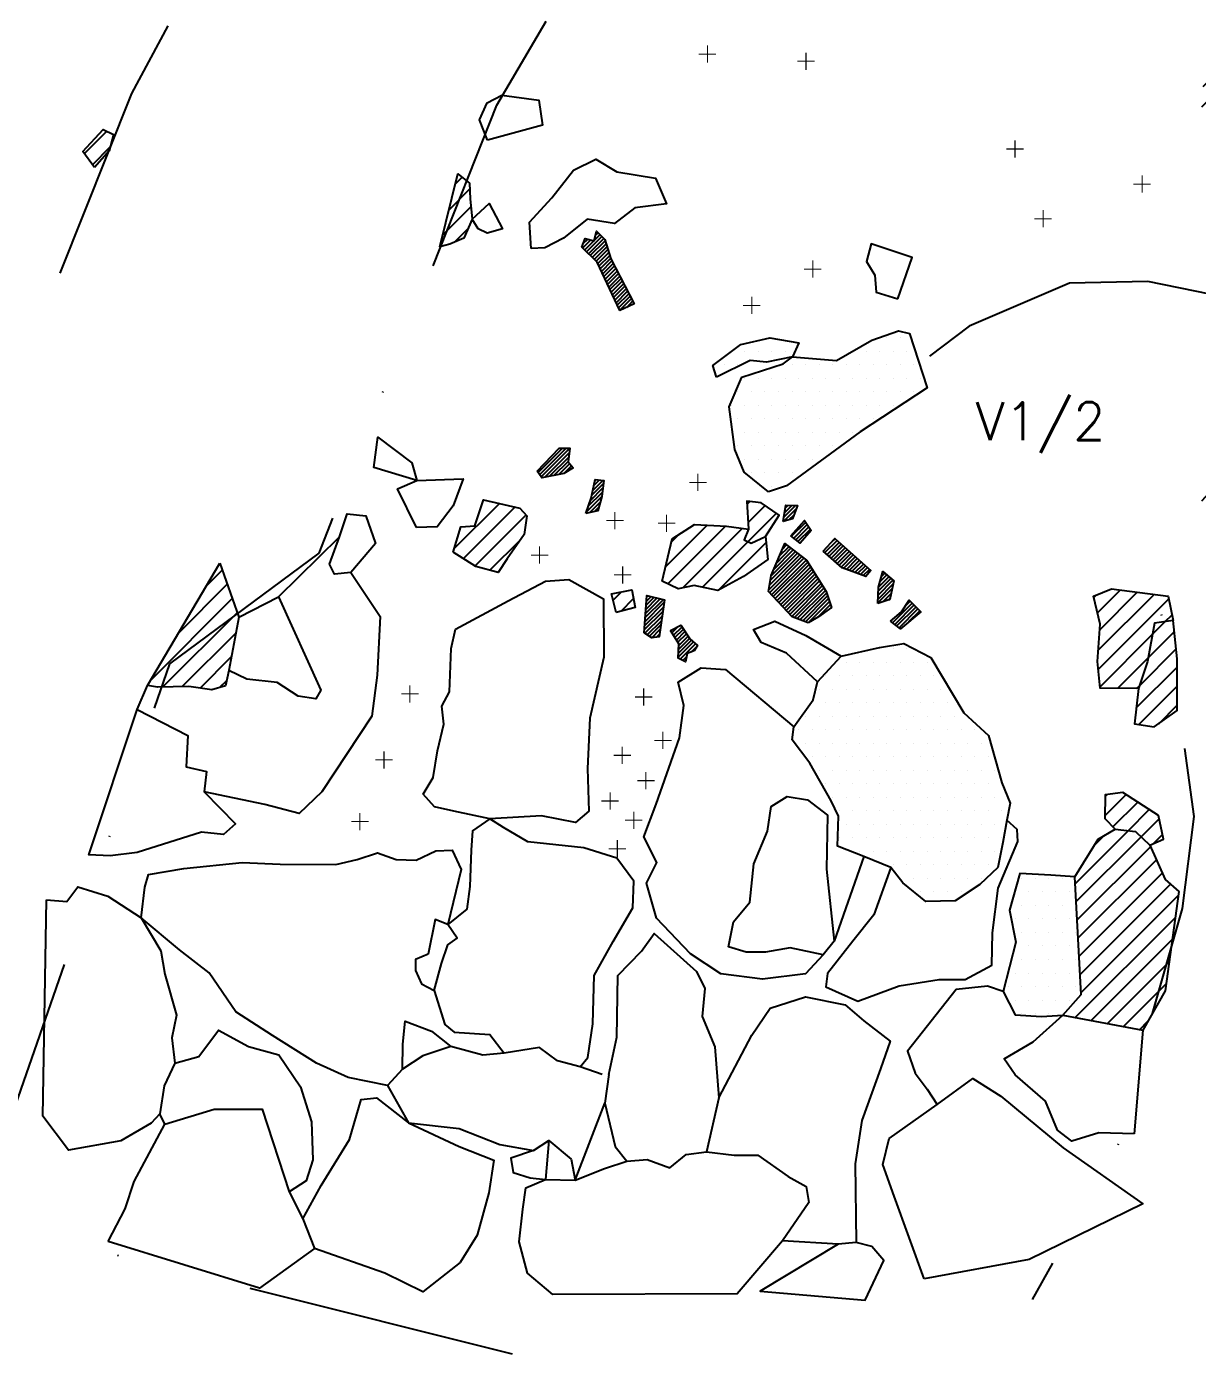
# Model space of a CAD drawing. Header units: metres. Extents: x -905 to -497, y -1456 to -991.
# Drawn here: x -827.6 to -719.4, y -1375.7 to -1252.5 of the extents above; entities that cross this region are included whole.
import ezdxf

# ---------------------------------------------------------------- set-up
doc = ezdxf.new("R2010")
doc.units = ezdxf.units.M
doc.header["$LTSCALE"] = 25
doc.header["$MEASUREMENT"] = 0
doc.linetypes.add('STRICHPUNKTX2', pattern=[2, 1, -0.5, 0, -0.5])
doc.layers.get('0').update_dxf_attribs({"linetype": 'CONTINUOUS'})
for name, color, linetype in [('BEFUND', 1, 'CONTINUOUS'), ('FEUER', 1, 'CONTINUOUS'), ('GRABUNGSGRENZE', 3, 'STRICHPUNKTX2'), ('KNOCHEN', 2, 'CONTINUOUS'), ('KNOCHENSCHRAFF', 2, 'CONTINUOUS'), ('STEINE', 4, 'CONTINUOUS'), ('STEINESCHRAFF', 4, 'CONTINUOUS')]:
    doc.layers.add(name, color=color, linetype=linetype)
doc.styles.get("Standard").update_dxf_attribs({"font": 'txt.shx'})

# ---------------------------------------------------------------- blocks, each defined once
blk = doc.blocks.new('*X1')
at = {"color": 0}
for p, q in [((-775.03, -1271.77), (-774.81, -1271.56)), ((-776.24, -1272.98), (-775.47, -1272.21)), ((-776.2, -1272.59), (-775.76, -1272.15)), ((-776.06, -1273.15), (-775.18, -1272.28)), ((-775.88, -1273.33), (-774.46, -1271.91)), ((-775.7, -1273.5), (-774.28, -1272.09)), ((-775.52, -1273.67), (-774.15, -1272.3)), ((-775.34, -1273.85), (-774.06, -1272.57)), ((-775.16, -1274.02), (-773.98, -1272.84)), ((-775.13, -1272.23), (-774.64, -1271.73)), ((-774.98, -1274.19), (-773.89, -1273.11)), ((-774.83, -1274.4), (-773.81, -1273.38)), ((-774.72, -1274.64), (-773.72, -1273.65)), ((-774.61, -1274.88), (-773.64, -1273.92)), ((-774.49, -1275.13), (-773.52, -1274.16)), ((-774.38, -1275.37), (-773.4, -1274.39)), ((-774.27, -1275.61), (-773.28, -1274.62)), ((-774.16, -1275.85), (-773.16, -1274.86)), ((-774.04, -1276.09), (-773.04, -1275.09)), ((-773.93, -1276.33), (-772.92, -1275.32)), ((-773.82, -1276.57), (-772.8, -1275.56)), ((-773.71, -1276.81), (-772.68, -1275.79)), ((-773.59, -1277.05), (-772.57, -1276.03)), ((-773.48, -1277.3), (-772.45, -1276.26)), ((-773.37, -1277.54), (-772.33, -1276.49)), ((-773.26, -1277.78), (-772.21, -1276.73)), ((-773.14, -1278.02), (-772.09, -1276.96)), ((-773.03, -1278.26), (-771.97, -1277.19)), ((-772.92, -1278.5), (-771.85, -1277.43)), ((-772.81, -1278.74), (-771.73, -1277.66)), ((-772.16, -1278.45), (-771.61, -1277.89)), ((-771.5, -1278.14), (-771.49, -1278.13)), ((-780.35, -1293.71), (-778.1, -1291.46)), ((-780.21, -1293.92), (-777.75, -1291.46)), ((-780.07, -1294.13), (-777.43, -1291.49)), ((-779.73, -1294.15), (-777.47, -1291.89)), ((-779.29, -1294.06), (-777.52, -1292.3)), ((-778.85, -1293.97), (-777.57, -1292.7)), ((-778.4, -1293.88), (-777.43, -1292.91)), ((-777.94, -1293.78), (-777.27, -1293.1)), ((-775.38, -1295.81), (-774.31, -1294.74)), ((-775.29, -1295.37), (-774.37, -1294.45)), ((-775.2, -1294.92), (-774.68, -1294.41)), ((-775.11, -1294.48), (-775, -1294.37)), ((-775.9, -1297.39), (-774.48, -1295.97)), ((-775.71, -1296.84), (-774.42, -1295.56)), ((-775.51, -1296.3), (-774.36, -1295.15)), ((-775.58, -1297.43), (-774.61, -1296.46)), ((-775.13, -1297.32), (-774.74, -1296.94)), ((-757.67, -1298.26), (-756.47, -1297.05)), ((-757.62, -1297.85), (-756.55, -1296.78)), ((-757.55, -1297.43), (-756.88, -1296.76)), ((-757.48, -1297), (-757.22, -1296.74)), ((-757.17, -1298.11), (-756.68, -1297.62)), ((-756.92, -1299.62), (-755.6, -1298.31)), ((-756.72, -1299.78), (-755.46, -1298.52)), ((-756.52, -1299.93), (-755.32, -1298.73)), ((-756.32, -1300.08), (-755.18, -1298.95)), ((-753.13, -1300.08), (-752.9, -1299.84)), ((-758.88, -1303.71), (-756.37, -1301.19)), ((-758.81, -1303.28), (-756.57, -1301.04)), ((-758.56, -1302.68), (-756.77, -1300.88)), ((-758.29, -1302.06), (-756.97, -1300.73)), ((-758.03, -1301.44), (-757.17, -1300.58)), ((-757.76, -1300.82), (-757.37, -1300.42)), ((-756.12, -1300.24), (-756.03, -1300.15)), ((-753.83, -1301.13), (-752.71, -1300.01)), ((-753.64, -1301.3), (-752.52, -1300.18)), ((-753.45, -1301.46), (-752.34, -1300.34)), ((-753.27, -1301.63), (-752.15, -1300.51)), ((-753.08, -1301.79), (-751.96, -1300.68)), ((-752.89, -1301.96), (-751.77, -1300.84)), ((-752.7, -1302.12), (-751.59, -1301.01)), ((-752.51, -1302.29), (-751.4, -1301.18)), ((-759.03, -1304.56), (-755.97, -1301.5)), ((-758.96, -1304.14), (-756.17, -1301.35)), ((-758.95, -1304.84), (-755.77, -1301.65)), ((-758.78, -1305.02), (-755.57, -1301.81)), ((-758.61, -1305.2), (-755.42, -1302.02)), ((-758.44, -1305.38), (-755.29, -1302.23)), ((-758.26, -1305.57), (-755.15, -1302.45)), ((-752.33, -1302.46), (-751.21, -1301.34)), ((-752.1, -1302.58), (-751.03, -1301.51)), ((-751.84, -1302.68), (-750.84, -1301.68)), ((-751.58, -1302.77), (-750.65, -1301.84)), ((-751.33, -1302.87), (-750.47, -1302.01)), ((-751.07, -1302.96), (-750.28, -1302.18)), ((-750.81, -1303.06), (-750.09, -1302.34)), ((-758.09, -1305.75), (-755.01, -1302.67)), ((-757.92, -1305.93), (-754.88, -1302.88)), ((-757.75, -1306.11), (-754.74, -1303.1)), ((-757.58, -1306.3), (-754.6, -1303.32)), ((-757.41, -1306.48), (-754.47, -1303.53)), ((-750.55, -1303.16), (-749.91, -1302.51)), ((-750.29, -1303.25), (-749.72, -1302.68)), ((-748.91, -1305.05), (-747.54, -1303.68)), ((-748.9, -1304.69), (-747.73, -1303.52)), ((-748.89, -1304.32), (-747.92, -1303.36)), ((-748.75, -1303.83), (-748.11, -1303.19)), ((-748.61, -1303.34), (-748.31, -1303.03)), ((-757.24, -1306.66), (-754.33, -1303.75)), ((-757.07, -1306.84), (-754.19, -1303.97)), ((-756.9, -1307.03), (-754.05, -1304.18)), ((-756.66, -1307.14), (-753.92, -1304.4)), ((-756.4, -1307.23), (-753.78, -1304.62)), ((-756.14, -1307.33), (-753.67, -1304.86)), ((-748.94, -1305.78), (-747.61, -1304.46)), ((-748.92, -1305.42), (-747.52, -1304.01)), ((-748.49, -1305.69), (-747.7, -1304.9)), ((-770.47, -1307.52), (-768.71, -1305.75)), ((-770.44, -1307.14), (-768.77, -1305.46)), ((-770.42, -1306.76), (-769.05, -1305.39)), ((-770.39, -1306.38), (-769.34, -1305.32)), ((-770.36, -1305.99), (-769.62, -1305.25)), ((-770.33, -1305.61), (-769.9, -1305.18)), ((-770.31, -1305.23), (-770.18, -1305.11)), ((-755.89, -1307.43), (-753.58, -1305.12)), ((-755.63, -1307.53), (-753.49, -1305.38)), ((-755.32, -1307.57), (-753.4, -1305.65)), ((-754.48, -1307.09), (-753.31, -1305.91)), ((-747.97, -1305.52), (-747.79, -1305.35)), ((-747.58, -1307.61), (-745.77, -1305.8)), ((-747.38, -1307.76), (-745.59, -1305.97)), ((-747.18, -1307.91), (-745.41, -1306.15)), ((-746.42, -1306.09), (-745.94, -1305.62)), ((-770.53, -1308.28), (-768.83, -1306.58)), ((-770.5, -1307.9), (-768.77, -1306.17)), ((-770.48, -1308.59), (-768.89, -1307)), ((-753.29, -1306.25), (-753.21, -1306.17)), ((-746.98, -1308.07), (-745.24, -1306.33)), ((-746.07, -1307.51), (-745.06, -1306.5)), ((-770.26, -1308.72), (-768.95, -1307.42)), ((-770.05, -1308.86), (-769.02, -1307.83)), ((-769.83, -1309), (-769.08, -1308.25)), ((-767.97, -1308.55), (-767.36, -1307.94)), ((-767.83, -1308.77), (-767.04, -1307.98)), ((-767.7, -1308.99), (-766.9, -1308.19)), ((-767.56, -1309.21), (-766.77, -1308.41)), ((-767.43, -1309.42), (-766.63, -1308.63)), ((-682.24, -1311.92), (-678.77, -1308.45)), ((-681.85, -1311.18), (-679.04, -1308.37)), ((-681.46, -1310.43), (-679.31, -1308.29)), ((-769.41, -1308.93), (-769.14, -1308.66)), ((-767.39, -1310.8), (-765.98, -1309.39)), ((-767.38, -1310.43), (-766.17, -1309.23)), ((-767.36, -1310.07), (-766.35, -1309.06)), ((-767.35, -1309.7), (-766.49, -1308.84)), ((-767.21, -1310.98), (-765.79, -1309.56)), ((-766.21, -1310.33), (-765.65, -1309.77)), ((-682.62, -1312.65), (-678.85, -1308.88)), ((-682.43, -1312.82), (-679.14, -1309.52)), ((-766.98, -1311.1), (-766.64, -1310.75)), ((-682.24, -1312.98), (-679.43, -1310.17)), ((-682.06, -1313.15), (-679.69, -1310.78)), ((-766.75, -1311.22), (-766.72, -1311.2)), ((-681.87, -1313.31), (-679.73, -1311.17)), ((-681.68, -1313.48), (-679.77, -1311.57)), ((-681.49, -1313.64), (-679.81, -1311.96)), ((-681.3, -1313.81), (-679.85, -1312.35)), ((-681.11, -1313.97), (-679.89, -1312.75)), ((-680.76, -1313.98), (-679.93, -1313.14)), ((-680.17, -1313.74), (-679.97, -1313.54)), ((-687.28, -1317.31), (-684.69, -1314.72)), ((-687.14, -1317.52), (-684.25, -1314.63)), ((-686.76, -1317.5), (-683.8, -1314.54)), ((-686.39, -1317.48), (-683.36, -1314.45)), ((-686.02, -1317.47), (-682.97, -1314.42)), ((-685.65, -1317.45), (-682.88, -1314.68)), ((-687.1, -1316.78), (-685.13, -1314.81)), ((-686.93, -1316.25), (-685.57, -1314.9)), ((-686.75, -1315.72), (-686.02, -1314.99)), ((-686.57, -1315.19), (-686.46, -1315.08)), ((-685.27, -1317.43), (-682.79, -1314.95)), ((-684.9, -1317.41), (-682.7, -1315.21)), ((-684.53, -1317.39), (-682.61, -1315.48)), ((-684.16, -1317.37), (-682.53, -1315.74)), ((-683.79, -1317.35), (-682.65, -1316.22)), ((-683.41, -1317.33), (-683.12, -1317.04)), ((-687.35, -1322.69), (-684.93, -1320.26)), ((-687.35, -1323.04), (-684.63, -1320.32)), ((-687.28, -1323.32), (-684.33, -1320.37)), ((-687.24, -1322.22), (-685.23, -1320.21)), ((-687.2, -1323.6), (-684.52, -1320.92)), ((-687.12, -1321.75), (-685.72, -1320.35)), ((-687, -1321.28), (-686.54, -1320.81)), ((-687.13, -1323.87), (-684.77, -1321.52)), ((-686.95, -1324.05), (-685.01, -1322.11)), ((-686.69, -1324.15), (-684.94, -1322.39)), ((-686.44, -1324.25), (-684.86, -1322.67)), ((-686.18, -1324.35), (-684.79, -1322.96)), ((-685.93, -1324.45), (-684.72, -1323.24)), ((-689.94, -1324.56), (-689.86, -1324.49)), ((-689.91, -1324.9), (-689.46, -1324.44)), ((-689.89, -1325.23), (-689.05, -1324.38)), ((-689.87, -1325.56), (-688.64, -1324.33)), ((-689.85, -1325.89), (-688.23, -1324.28)), ((-689.83, -1326.22), (-687.9, -1324.3)), ((-689.8, -1326.55), (-687.66, -1324.41)), ((-689.78, -1326.89), (-687.42, -1324.53)), ((-689.76, -1327.22), (-687.19, -1324.64)), ((-685.68, -1324.55), (-684.65, -1323.52)), ((-684.83, -1324.05), (-684.57, -1323.8)), ((-689.74, -1327.55), (-686.95, -1324.76)), ((-689.72, -1327.88), (-686.71, -1324.87)), ((-689.69, -1328.21), (-686.47, -1324.99)), ((-689.53, -1328.4), (-686.63, -1325.5)), ((-689.23, -1328.46), (-686.86, -1326.09)), ((-688.94, -1328.52), (-687.1, -1326.68)), ((-688.65, -1328.58), (-687.09, -1327.03)), ((-688.35, -1328.64), (-687.04, -1327.32)), ((-687.99, -1328.63), (-686.95, -1327.59)), ((-687.55, -1328.55), (-686.79, -1327.78)), ((-687.12, -1328.46), (-686.62, -1327.97)), ((-686.68, -1328.38), (-686.46, -1328.16))]:
    blk.add_line(p, q, dxfattribs=at)
blk = doc.blocks.new('*X3')
at = {"color": 0}
for p, q in [((-788, -1267.07), (-787.36, -1266.42)), ((-788.58, -1269.42), (-786.68, -1267.51)), ((-789.17, -1271.77), (-786.56, -1269.16)), ((-788.03, -1272.39), (-786.83, -1271.19)), ((-785.42, -1296.31), (-785.37, -1296.25)), ((-788.1, -1300.75), (-783.93, -1296.58)), ((-787.25, -1301.67), (-782.49, -1296.91)), ((-761.03, -1296.66), (-760.78, -1296.41)), ((-760.94, -1300.11), (-758.31, -1297.48)), ((-760.93, -1298.33), (-759.37, -1296.77)), ((-786.17, -1302.36), (-781.45, -1297.64)), ((-768.56, -1302.43), (-764.71, -1298.58)), ((-768.37, -1304), (-763.03, -1298.67)), ((-784.8, -1302.75), (-781.99, -1299.94)), ((-768.02, -1300.12), (-767.37, -1299.47)), ((-766.98, -1304.39), (-761.48, -1298.89)), ((-765.16, -1304.32), (-760.94, -1300.11)), ((-763.63, -1304.56), (-759.26, -1300.2)), ((-811, -1304.21), (-809.54, -1302.74)), ((-813.58, -1308.56), (-809.08, -1304.05)), ((-773.41, -1305.51), (-772.67, -1304.77)), ((-816.16, -1312.91), (-808.62, -1305.37)), ((-772.68, -1306.54), (-771.52, -1305.38)), ((-815.04, -1313.55), (-808.17, -1306.68)), ((-813.24, -1313.51), (-808.3, -1308.57)), ((-811.6, -1313.65), (-808.7, -1310.74)), ((-809.79, -1313.6), (-809.13, -1312.94)), ((-862.51, -1338.04), (-857.01, -1332.54)), ((-862.4, -1339.69), (-855.13, -1332.43)), ((-862.22, -1341.28), (-853.34, -1332.4)), ((-862.1, -1342.93), (-851.84, -1332.67)), ((-861.84, -1344.44), (-850.34, -1332.94)), ((-863.4, -1337.16), (-859.98, -1333.74)), ((-860.99, -1345.36), (-849.45, -1333.82)), ((-860.14, -1346.27), (-849.02, -1335.15)), ((-859.01, -1346.91), (-848.59, -1336.49)), ((-857.53, -1347.2), (-848.15, -1337.82)), ((-855.82, -1347.26), (-847.72, -1339.16)), ((-853.88, -1347.09), (-847.41, -1340.62)), ((-852.06, -1347.03), (-847.28, -1342.26)), ((-850.42, -1347.16), (-847.16, -1343.9)), ((-849.31, -1347.83), (-847.03, -1345.54)), ((-848.21, -1348.49), (-846.91, -1347.18)), ((-847.11, -1349.15), (-846.78, -1348.83))]:
    blk.add_line(p, q, dxfattribs=at)
blk = doc.blocks.new('*X4')
at = {"color": 0}
for p, q in [((-718.98, -1259.92), (-716.9, -1257.83)), ((-718.86, -1258.03), (-718.39, -1257.56)), ((-718.19, -1260.89), (-716.63, -1259.33)), ((-708.74, -1265.59), (-707.8, -1264.64)), ((-708.16, -1266.78), (-706.7, -1265.31)), ((-707.58, -1267.96), (-705.59, -1265.98)), ((-707, -1269.15), (-704.49, -1266.64)), ((-716.89, -1286.11), (-713.81, -1283.03)), ((-716.25, -1287.24), (-712.27, -1283.26)), ((-715.69, -1288.45), (-710.73, -1283.49)), ((-714.24, -1288.76), (-709.27, -1283.8)), ((-711.53, -1287.82), (-708.76, -1285.05)), ((-728.64, -1306.7), (-726.53, -1304.59)), ((-728.43, -1308.26), (-724.96, -1304.79)), ((-728.98, -1305.27), (-728.77, -1305.06)), ((-728.57, -1310.16), (-723.39, -1304.99)), ((-728.57, -1311.93), (-722.04, -1305.4)), ((-722.37, -1307.5), (-721.74, -1306.87)), ((-723.95, -1310.85), (-721.53, -1308.43)), ((-723.55, -1308.68), (-722.37, -1307.5)), ((-728.4, -1313.53), (-723.55, -1308.68)), ((-726.77, -1313.67), (-723.95, -1310.85)), ((-724.73, -1313.4), (-721.36, -1310.03)), ((-725.05, -1315.49), (-721.27, -1311.71)), ((-725.03, -1313.69), (-724.73, -1313.4)), ((-724.82, -1317.02), (-721.27, -1313.47)), ((-722.98, -1316.95), (-721.27, -1315.24)), ((-727.97, -1325.47), (-726, -1323.5)), ((-727.93, -1323.67), (-727.75, -1323.49)), ((-727.22, -1326.49), (-724.92, -1324.19)), ((-725.8, -1326.84), (-723.85, -1324.89)), ((-724.61, -1327.41), (-722.93, -1325.74)), ((-730.68, -1331.72), (-725.8, -1326.84)), ((-730.6, -1333.4), (-724.61, -1327.41)), ((-730.51, -1335.08), (-723.74, -1328.32)), ((-728.95, -1328.22), (-728.04, -1327.32)), ((-723.46, -1328.03), (-722.62, -1327.2)), ((-730.42, -1336.76), (-723.19, -1329.54)), ((-730.33, -1338.44), (-722.64, -1330.75)), ((-730.25, -1340.13), (-721.89, -1331.77)), ((-730.16, -1341.81), (-721.15, -1332.8)), ((-670.96, -1333.87), (-669.55, -1332.47)), ((-670.09, -1334.77), (-667.94, -1332.62)), ((-669.07, -1335.52), (-666.32, -1332.77)), ((-667.9, -1336.11), (-665.24, -1333.45)), ((-730.7, -1344.11), (-721.43, -1334.85)), ((-729.21, -1344.39), (-721.72, -1336.9)), ((-727.72, -1344.67), (-722, -1338.95)), ((-726.22, -1344.94), (-722.28, -1341)), ((-724.73, -1345.22), (-724, -1344.48))]:
    blk.add_line(p, q, dxfattribs=at)
blk = doc.blocks.new('*X5')
at = {"color": 0}
for p, q in [((-843.78, -1236.23), (-843.36, -1235.8)), ((-843.49, -1237.7), (-841.69, -1235.91)), ((-842.99, -1238.97), (-840.66, -1236.64)), ((-841.47, -1239.22), (-841.01, -1238.76)), ((-839.29, -1240.57), (-838.59, -1239.87)), ((-838.43, -1241.48), (-837.35, -1240.4)), ((-842.41, -1243.69), (-841.46, -1242.75)), ((-841.33, -1244.38), (-839.66, -1242.72)), ((-840.13, -1244.95), (-838.95, -1243.77)), ((-822.3, -1264.24), (-820.22, -1262.16)), ((-821.55, -1265.26), (-819.9, -1263.61)), ((-834.89, -1283.9), (-832.88, -1281.89))]:
    blk.add_line(p, q, dxfattribs=at)
blk = doc.blocks.new('LB')
at = {"layer": 'FEUER', "const_width": 0.1}
for points in [[(0, 0), (0, -1.6)], [(-0.8, -0.8), (0.8, -0.8)]]:
    blk.add_lwpolyline(points, dxfattribs=at)
blk = doc.blocks.new('*X12')
at = {"color": 0}
for p, q in [((-748.125, -1281.25), (-748.125, -1281.25)), ((-746.875, -1281.25), (-746.875, -1281.25)), ((-761.25, -1282.5), (-761.25, -1282.5)), ((-760, -1282.5), (-760, -1282.5)), ((-758.75, -1282.5), (-758.75, -1282.5)), ((-757.5, -1282.5), (-757.5, -1282.5)), ((-751.25, -1282.5), (-751.25, -1282.5)), ((-750, -1282.5), (-750, -1282.5)), ((-748.75, -1282.5), (-748.75, -1282.5)), ((-747.5, -1282.5), (-747.5, -1282.5)), ((-746.25, -1282.5), (-746.25, -1282.5)), ((-763.125, -1283.75), (-763.125, -1283.75)), ((-761.875, -1283.75), (-761.875, -1283.75)), ((-756.875, -1283.75), (-756.875, -1283.75)), ((-755.625, -1283.75), (-755.625, -1283.75)), ((-754.375, -1283.75), (-754.375, -1283.75)), ((-753.125, -1283.75), (-753.125, -1283.75)), ((-751.875, -1283.75), (-751.875, -1283.75)), ((-750.625, -1283.75), (-750.625, -1283.75)), ((-749.375, -1283.75), (-749.375, -1283.75)), ((-748.125, -1283.75), (-748.125, -1283.75)), ((-746.875, -1283.75), (-746.875, -1283.75)), ((-745.625, -1283.75), (-745.625, -1283.75)), ((-761.25, -1285), (-761.25, -1285)), ((-760, -1285), (-760, -1285)), ((-758.75, -1285), (-758.75, -1285)), ((-757.5, -1285), (-757.5, -1285)), ((-756.25, -1285), (-756.25, -1285)), ((-755, -1285), (-755, -1285)), ((-753.75, -1285), (-753.75, -1285)), ((-752.5, -1285), (-752.5, -1285)), ((-751.25, -1285), (-751.25, -1285)), ((-750, -1285), (-750, -1285)), ((-748.75, -1285), (-748.75, -1285)), ((-747.5, -1285), (-747.5, -1285)), ((-746.25, -1285), (-746.25, -1285)), ((-745, -1285), (-745, -1285)), ((-761.875, -1286.25), (-761.875, -1286.25)), ((-760.625, -1286.25), (-760.625, -1286.25)), ((-759.375, -1286.25), (-759.375, -1286.25)), ((-758.125, -1286.25), (-758.125, -1286.25)), ((-756.875, -1286.25), (-756.875, -1286.25)), ((-755.625, -1286.25), (-755.625, -1286.25)), ((-754.375, -1286.25), (-754.375, -1286.25)), ((-753.125, -1286.25), (-753.125, -1286.25)), ((-751.875, -1286.25), (-751.875, -1286.25)), ((-750.625, -1286.25), (-750.625, -1286.25)), ((-749.375, -1286.25), (-749.375, -1286.25)), ((-748.125, -1286.25), (-748.125, -1286.25)), ((-746.875, -1286.25), (-746.875, -1286.25)), ((-745.625, -1286.25), (-745.625, -1286.25)), ((-762.5, -1287.5), (-762.5, -1287.5)), ((-761.25, -1287.5), (-761.25, -1287.5)), ((-760, -1287.5), (-760, -1287.5)), ((-758.75, -1287.5), (-758.75, -1287.5)), ((-757.5, -1287.5), (-757.5, -1287.5)), ((-756.25, -1287.5), (-756.25, -1287.5)), ((-755, -1287.5), (-755, -1287.5)), ((-753.75, -1287.5), (-753.75, -1287.5)), ((-752.5, -1287.5), (-752.5, -1287.5)), ((-751.25, -1287.5), (-751.25, -1287.5)), ((-750, -1287.5), (-750, -1287.5)), ((-748.75, -1287.5), (-748.75, -1287.5)), ((-747.5, -1287.5), (-747.5, -1287.5)), ((-761.875, -1288.75), (-761.875, -1288.75)), ((-760.625, -1288.75), (-760.625, -1288.75)), ((-759.375, -1288.75), (-759.375, -1288.75)), ((-758.125, -1288.75), (-758.125, -1288.75)), ((-756.875, -1288.75), (-756.875, -1288.75)), ((-755.625, -1288.75), (-755.625, -1288.75)), ((-754.375, -1288.75), (-754.375, -1288.75)), ((-753.125, -1288.75), (-753.125, -1288.75)), ((-751.875, -1288.75), (-751.875, -1288.75)), ((-750.625, -1288.75), (-750.625, -1288.75)), ((-749.375, -1288.75), (-749.375, -1288.75)), ((-761.25, -1290), (-761.25, -1290)), ((-760, -1290), (-760, -1290)), ((-758.75, -1290), (-758.75, -1290)), ((-757.5, -1290), (-757.5, -1290)), ((-756.25, -1290), (-756.25, -1290)), ((-755, -1290), (-755, -1290)), ((-753.75, -1290), (-753.75, -1290)), ((-752.5, -1290), (-752.5, -1290)), ((-751.25, -1290), (-751.25, -1290)), ((-761.875, -1291.25), (-761.875, -1291.25)), ((-760.625, -1291.25), (-760.625, -1291.25)), ((-759.375, -1291.25), (-759.375, -1291.25)), ((-758.125, -1291.25), (-758.125, -1291.25)), ((-756.875, -1291.25), (-756.875, -1291.25)), ((-755.625, -1291.25), (-755.625, -1291.25)), ((-754.375, -1291.25), (-754.375, -1291.25)), ((-753.125, -1291.25), (-753.125, -1291.25)), ((-761.25, -1292.5), (-761.25, -1292.5)), ((-760, -1292.5), (-760, -1292.5)), ((-758.75, -1292.5), (-758.75, -1292.5)), ((-757.5, -1292.5), (-757.5, -1292.5)), ((-756.25, -1292.5), (-756.25, -1292.5)), ((-755, -1292.5), (-755, -1292.5)), ((-760.625, -1293.75), (-760.625, -1293.75)), ((-759.375, -1293.75), (-759.375, -1293.75)), ((-758.125, -1293.75), (-758.125, -1293.75)), ((-756.875, -1293.75), (-756.875, -1293.75)), ((-758.75, -1295), (-758.75, -1295)), ((-748.75, -1310), (-748.75, -1310)), ((-747.5, -1310), (-747.5, -1310)), ((-746.25, -1310), (-746.25, -1310)), ((-751.875, -1311.25), (-751.875, -1311.25)), ((-750.625, -1311.25), (-750.625, -1311.25)), ((-749.375, -1311.25), (-749.375, -1311.25)), ((-748.125, -1311.25), (-748.125, -1311.25)), ((-746.875, -1311.25), (-746.875, -1311.25)), ((-745.625, -1311.25), (-745.625, -1311.25)), ((-744.375, -1311.25), (-744.375, -1311.25)), ((-753.75, -1312.5), (-753.75, -1312.5)), ((-752.5, -1312.5), (-752.5, -1312.5)), ((-751.25, -1312.5), (-751.25, -1312.5)), ((-750, -1312.5), (-750, -1312.5)), ((-748.75, -1312.5), (-748.75, -1312.5)), ((-747.5, -1312.5), (-747.5, -1312.5)), ((-746.25, -1312.5), (-746.25, -1312.5)), ((-745, -1312.5), (-745, -1312.5)), ((-743.75, -1312.5), (-743.75, -1312.5)), ((-754.375, -1313.75), (-754.375, -1313.75)), ((-753.125, -1313.75), (-753.125, -1313.75)), ((-751.875, -1313.75), (-751.875, -1313.75)), ((-750.625, -1313.75), (-750.625, -1313.75)), ((-749.375, -1313.75), (-749.375, -1313.75)), ((-748.125, -1313.75), (-748.125, -1313.75)), ((-746.875, -1313.75), (-746.875, -1313.75)), ((-745.625, -1313.75), (-745.625, -1313.75)), ((-744.375, -1313.75), (-744.375, -1313.75)), ((-743.125, -1313.75), (-743.125, -1313.75)), ((-755, -1315), (-755, -1315)), ((-753.75, -1315), (-753.75, -1315)), ((-752.5, -1315), (-752.5, -1315)), ((-751.25, -1315), (-751.25, -1315)), ((-750, -1315), (-750, -1315)), ((-748.75, -1315), (-748.75, -1315)), ((-747.5, -1315), (-747.5, -1315)), ((-746.25, -1315), (-746.25, -1315)), ((-745, -1315), (-745, -1315)), ((-743.75, -1315), (-743.75, -1315)), ((-742.5, -1315), (-742.5, -1315)), ((-755.625, -1316.25), (-755.625, -1316.25)), ((-754.375, -1316.25), (-754.375, -1316.25)), ((-753.125, -1316.25), (-753.125, -1316.25)), ((-751.875, -1316.25), (-751.875, -1316.25)), ((-750.625, -1316.25), (-750.625, -1316.25)), ((-749.375, -1316.25), (-749.375, -1316.25)), ((-748.125, -1316.25), (-748.125, -1316.25)), ((-746.875, -1316.25), (-746.875, -1316.25)), ((-745.625, -1316.25), (-745.625, -1316.25)), ((-744.375, -1316.25), (-744.375, -1316.25)), ((-743.125, -1316.25), (-743.125, -1316.25)), ((-741.875, -1316.25), (-741.875, -1316.25)), ((-756.25, -1317.5), (-756.25, -1317.5)), ((-755, -1317.5), (-755, -1317.5)), ((-753.75, -1317.5), (-753.75, -1317.5)), ((-752.5, -1317.5), (-752.5, -1317.5)), ((-751.25, -1317.5), (-751.25, -1317.5)), ((-750, -1317.5), (-750, -1317.5)), ((-748.75, -1317.5), (-748.75, -1317.5)), ((-747.5, -1317.5), (-747.5, -1317.5)), ((-746.25, -1317.5), (-746.25, -1317.5)), ((-745, -1317.5), (-745, -1317.5)), ((-743.75, -1317.5), (-743.75, -1317.5)), ((-742.5, -1317.5), (-742.5, -1317.5)), ((-741.25, -1317.5), (-741.25, -1317.5)), ((-740, -1317.5), (-740, -1317.5)), ((-755.625, -1318.75), (-755.625, -1318.75)), ((-754.375, -1318.75), (-754.375, -1318.75)), ((-753.125, -1318.75), (-753.125, -1318.75)), ((-751.875, -1318.75), (-751.875, -1318.75)), ((-750.625, -1318.75), (-750.625, -1318.75)), ((-749.375, -1318.75), (-749.375, -1318.75)), ((-748.125, -1318.75), (-748.125, -1318.75)), ((-746.875, -1318.75), (-746.875, -1318.75)), ((-745.625, -1318.75), (-745.625, -1318.75)), ((-744.375, -1318.75), (-744.375, -1318.75)), ((-743.125, -1318.75), (-743.125, -1318.75)), ((-741.875, -1318.75), (-741.875, -1318.75)), ((-740.625, -1318.75), (-740.625, -1318.75)), ((-739.375, -1318.75), (-739.375, -1318.75)), ((-755, -1320), (-755, -1320)), ((-753.75, -1320), (-753.75, -1320)), ((-752.5, -1320), (-752.5, -1320)), ((-751.25, -1320), (-751.25, -1320)), ((-750, -1320), (-750, -1320)), ((-748.75, -1320), (-748.75, -1320)), ((-747.5, -1320), (-747.5, -1320)), ((-746.25, -1320), (-746.25, -1320)), ((-745, -1320), (-745, -1320)), ((-743.75, -1320), (-743.75, -1320)), ((-742.5, -1320), (-742.5, -1320)), ((-741.25, -1320), (-741.25, -1320)), ((-740, -1320), (-740, -1320)), ((-738.75, -1320), (-738.75, -1320)), ((-754.375, -1321.25), (-754.375, -1321.25)), ((-753.125, -1321.25), (-753.125, -1321.25)), ((-751.875, -1321.25), (-751.875, -1321.25)), ((-750.625, -1321.25), (-750.625, -1321.25)), ((-749.375, -1321.25), (-749.375, -1321.25)), ((-748.125, -1321.25), (-748.125, -1321.25)), ((-746.875, -1321.25), (-746.875, -1321.25)), ((-745.625, -1321.25), (-745.625, -1321.25)), ((-744.375, -1321.25), (-744.375, -1321.25)), ((-743.125, -1321.25), (-743.125, -1321.25)), ((-741.875, -1321.25), (-741.875, -1321.25)), ((-740.625, -1321.25), (-740.625, -1321.25)), ((-739.375, -1321.25), (-739.375, -1321.25)), ((-738.125, -1321.25), (-738.125, -1321.25)), ((-753.75, -1322.5), (-753.75, -1322.5)), ((-752.5, -1322.5), (-752.5, -1322.5)), ((-751.25, -1322.5), (-751.25, -1322.5)), ((-750, -1322.5), (-750, -1322.5)), ((-748.75, -1322.5), (-748.75, -1322.5)), ((-747.5, -1322.5), (-747.5, -1322.5)), ((-746.25, -1322.5), (-746.25, -1322.5)), ((-745, -1322.5), (-745, -1322.5)), ((-743.75, -1322.5), (-743.75, -1322.5)), ((-742.5, -1322.5), (-742.5, -1322.5)), ((-741.25, -1322.5), (-741.25, -1322.5)), ((-740, -1322.5), (-740, -1322.5)), ((-738.75, -1322.5), (-738.75, -1322.5)), ((-737.5, -1322.5), (-737.5, -1322.5)), ((-753.125, -1323.75), (-753.125, -1323.75)), ((-751.875, -1323.75), (-751.875, -1323.75)), ((-750.625, -1323.75), (-750.625, -1323.75)), ((-749.375, -1323.75), (-749.375, -1323.75)), ((-748.125, -1323.75), (-748.125, -1323.75)), ((-746.875, -1323.75), (-746.875, -1323.75)), ((-745.625, -1323.75), (-745.625, -1323.75)), ((-744.375, -1323.75), (-744.375, -1323.75)), ((-743.125, -1323.75), (-743.125, -1323.75)), ((-741.875, -1323.75), (-741.875, -1323.75)), ((-740.625, -1323.75), (-740.625, -1323.75)), ((-739.375, -1323.75), (-739.375, -1323.75)), ((-738.125, -1323.75), (-738.125, -1323.75)), ((-752.5, -1325), (-752.5, -1325)), ((-751.25, -1325), (-751.25, -1325)), ((-750, -1325), (-750, -1325)), ((-748.75, -1325), (-748.75, -1325)), ((-747.5, -1325), (-747.5, -1325)), ((-746.25, -1325), (-746.25, -1325)), ((-745, -1325), (-745, -1325)), ((-743.75, -1325), (-743.75, -1325)), ((-742.5, -1325), (-742.5, -1325)), ((-741.25, -1325), (-741.25, -1325)), ((-740, -1325), (-740, -1325)), ((-738.75, -1325), (-738.75, -1325)), ((-737.5, -1325), (-737.5, -1325)), ((-751.875, -1326.25), (-751.875, -1326.25)), ((-750.625, -1326.25), (-750.625, -1326.25)), ((-749.375, -1326.25), (-749.375, -1326.25)), ((-748.125, -1326.25), (-748.125, -1326.25)), ((-746.875, -1326.25), (-746.875, -1326.25)), ((-745.625, -1326.25), (-745.625, -1326.25)), ((-744.375, -1326.25), (-744.375, -1326.25)), ((-743.125, -1326.25), (-743.125, -1326.25)), ((-741.875, -1326.25), (-741.875, -1326.25)), ((-740.625, -1326.25), (-740.625, -1326.25)), ((-739.375, -1326.25), (-739.375, -1326.25)), ((-738.125, -1326.25), (-738.125, -1326.25)), ((-752.5, -1327.5), (-752.5, -1327.5)), ((-751.25, -1327.5), (-751.25, -1327.5)), ((-750, -1327.5), (-750, -1327.5)), ((-748.75, -1327.5), (-748.75, -1327.5)), ((-747.5, -1327.5), (-747.5, -1327.5)), ((-746.25, -1327.5), (-746.25, -1327.5)), ((-745, -1327.5), (-745, -1327.5)), ((-743.75, -1327.5), (-743.75, -1327.5)), ((-742.5, -1327.5), (-742.5, -1327.5)), ((-741.25, -1327.5), (-741.25, -1327.5)), ((-740, -1327.5), (-740, -1327.5)), ((-738.75, -1327.5), (-738.75, -1327.5)), ((-737.5, -1327.5), (-737.5, -1327.5)), ((-750.625, -1328.75), (-750.625, -1328.75)), ((-749.375, -1328.75), (-749.375, -1328.75)), ((-748.125, -1328.75), (-748.125, -1328.75)), ((-746.875, -1328.75), (-746.875, -1328.75)), ((-745.625, -1328.75), (-745.625, -1328.75)), ((-744.375, -1328.75), (-744.375, -1328.75)), ((-743.125, -1328.75), (-743.125, -1328.75)), ((-741.875, -1328.75), (-741.875, -1328.75)), ((-740.625, -1328.75), (-740.625, -1328.75)), ((-739.375, -1328.75), (-739.375, -1328.75)), ((-738.125, -1328.75), (-738.125, -1328.75)), ((-747.5, -1330), (-747.5, -1330)), ((-746.25, -1330), (-746.25, -1330)), ((-745, -1330), (-745, -1330)), ((-743.75, -1330), (-743.75, -1330)), ((-742.5, -1330), (-742.5, -1330)), ((-741.25, -1330), (-741.25, -1330)), ((-740, -1330), (-740, -1330)), ((-738.75, -1330), (-738.75, -1330)), ((-746.875, -1331.25), (-746.875, -1331.25)), ((-745.625, -1331.25), (-745.625, -1331.25)), ((-744.375, -1331.25), (-744.375, -1331.25)), ((-743.125, -1331.25), (-743.125, -1331.25)), ((-741.875, -1331.25), (-741.875, -1331.25)), ((-740.625, -1331.25), (-740.625, -1331.25)), ((-739.375, -1331.25), (-739.375, -1331.25)), ((-735.625, -1331.25), (-735.625, -1331.25)), ((-734.375, -1331.25), (-734.375, -1331.25)), ((-733.125, -1331.25), (-733.125, -1331.25)), ((-731.875, -1331.25), (-731.875, -1331.25)), ((-745, -1332.5), (-745, -1332.5)), ((-743.75, -1332.5), (-743.75, -1332.5)), ((-742.5, -1332.5), (-742.5, -1332.5)), ((-741.25, -1332.5), (-741.25, -1332.5)), ((-736.25, -1332.5), (-736.25, -1332.5)), ((-735, -1332.5), (-735, -1332.5)), ((-733.75, -1332.5), (-733.75, -1332.5)), ((-732.5, -1332.5), (-732.5, -1332.5)), ((-731.25, -1332.5), (-731.25, -1332.5)), ((-735.625, -1333.75), (-735.625, -1333.75)), ((-734.375, -1333.75), (-734.375, -1333.75)), ((-733.125, -1333.75), (-733.125, -1333.75)), ((-731.875, -1333.75), (-731.875, -1333.75)), ((-730.625, -1333.75), (-730.625, -1333.75)), ((-736.25, -1335), (-736.25, -1335)), ((-735, -1335), (-735, -1335)), ((-733.75, -1335), (-733.75, -1335)), ((-732.5, -1335), (-732.5, -1335)), ((-731.25, -1335), (-731.25, -1335)), ((-735.625, -1336.25), (-735.625, -1336.25)), ((-734.375, -1336.25), (-734.375, -1336.25)), ((-733.125, -1336.25), (-733.125, -1336.25)), ((-731.875, -1336.25), (-731.875, -1336.25)), ((-730.625, -1336.25), (-730.625, -1336.25)), ((-736.25, -1337.5), (-736.25, -1337.5)), ((-735, -1337.5), (-735, -1337.5)), ((-733.75, -1337.5), (-733.75, -1337.5)), ((-732.5, -1337.5), (-732.5, -1337.5)), ((-731.25, -1337.5), (-731.25, -1337.5)), ((-735.625, -1338.75), (-735.625, -1338.75)), ((-734.375, -1338.75), (-734.375, -1338.75)), ((-733.125, -1338.75), (-733.125, -1338.75)), ((-731.875, -1338.75), (-731.875, -1338.75)), ((-730.625, -1338.75), (-730.625, -1338.75)), ((-736.25, -1340), (-736.25, -1340)), ((-735, -1340), (-735, -1340)), ((-733.75, -1340), (-733.75, -1340)), ((-732.5, -1340), (-732.5, -1340)), ((-731.25, -1340), (-731.25, -1340)), ((-736.875, -1341.25), (-736.875, -1341.25)), ((-735.625, -1341.25), (-735.625, -1341.25)), ((-734.375, -1341.25), (-734.375, -1341.25)), ((-733.125, -1341.25), (-733.125, -1341.25)), ((-731.875, -1341.25), (-731.875, -1341.25)), ((-730.625, -1341.25), (-730.625, -1341.25)), ((-736.25, -1342.5), (-736.25, -1342.5)), ((-735, -1342.5), (-735, -1342.5)), ((-733.75, -1342.5), (-733.75, -1342.5)), ((-732.5, -1342.5), (-732.5, -1342.5)), ((-731.25, -1342.5), (-731.25, -1342.5)), ((-735.625, -1343.75), (-735.625, -1343.75)), ((-734.375, -1343.75), (-734.375, -1343.75)), ((-733.125, -1343.75), (-733.125, -1343.75)), ((-731.875, -1343.75), (-731.875, -1343.75))]:
    blk.add_line(p, q, dxfattribs=at)

msp = doc.modelspace()

# ---------------------------------------------------------------- linework, layer by layer
at = {"layer": 'BEFUND'}
msp.add_lwpolyline([(-706.55, -1279.87), (-715.24, -1277.84), (-723.99, -1276.07), (-731.21, -1276.22), (-740.51, -1280.2), (-744.17, -1282.95)], dxfattribs=at)
at = {"layer": 'GRABUNGSGRENZE', "flags": 128}
for points in [[(-884.57, -990.82), (-897.22, -1072.69), (-898.07, -1090.69), (-898.76, -1134.27), (-895.44, -1155.73), (-895.17, -1176.68), (-896.21, -1213.54), (-896.85, -1240.54), (-898.96, -1274.51), (-905.28, -1336.35), (-832.39, -1362.79), (-780.72, -1375.72)], [(-891.47, -1035.48), (-864.96, -1035.3), (-867.7, -1122.45), (-863.8, -1170.3), (-861.53, -1208.18), (-844.7, -1210.05), (-836.67, -1206.23), (-835.32, -1098.68), (-835.81, -1049.36), (-830.54, -1024.09), (-818.1, -1005.67), (-780.15, -1026.08), (-726.28, -1055.03), (-778.88, -1173.24), (-782.93, -1192.72), (-817.92, -1258.69), (-835.28, -1302.08), (-851.84, -1331.02), (-857.53, -1353.67)], [(-832.39, -1362.79), (-814.38, -1311.42), (-800.6, -1301.19), (-784.16, -1259.74), (-771.82, -1238.78), (-758.37, -1202.62), (-756.34, -1191.17), (-737.86, -1153.02), (-716.59, -1105.16), (-699.93, -1069.4), (-618.23, -1122.13), (-646.57, -1173.55), (-654.44, -1195.93), (-658.6, -1207.94), (-670.48, -1232.45), (-682.93, -1248.78), (-695.17, -1260.08), (-701.02, -1264.86), (-705.13, -1273.82), (-709.04, -1285.36), (-723.92, -1301.8), (-721.58, -1311.81), (-719.74, -1325.54), (-720.8, -1334.03), (-723.99, -1345.17), (-726.38, -1355.19), (-734.66, -1370.19)]]:
    msp.add_lwpolyline(points, dxfattribs=at)
at = {"layer": 'KNOCHEN'}
for points in [[(-772.8, -1278.75), (-774.89, -1274.27), (-776.32, -1272.9), (-776.01, -1272.09), (-775.15, -1272.29), (-774.95, -1271.42), (-774.18, -1272.19), (-773.62, -1273.97), (-771.48, -1278.13), (-772.8, -1278.75)], [(-780.42, -1293.6), (-778.39, -1291.46), (-777.42, -1291.46), (-777.57, -1292.73), (-777.12, -1293.29), (-777.98, -1293.8), (-780.01, -1294.21), (-780.42, -1293.6)], [(-775.94, -1297.51), (-775.44, -1296.09), (-775.08, -1294.36), (-774.27, -1294.46), (-774.47, -1295.93), (-774.83, -1297.26), (-775.94, -1297.51)], [(-757.69, -1298.26), (-757.44, -1296.73), (-756.37, -1296.78), (-756.82, -1298.01), (-757.69, -1298.26)], [(-756.98, -1299.58), (-755.71, -1298.16), (-755.1, -1299.07), (-756.11, -1300.24), (-756.98, -1299.58)], [(-753.98, -1301), (-752.91, -1299.83), (-749.6, -1302.78), (-750.06, -1303.34), (-752.25, -1302.53), (-753.98, -1301)], [(-755.39, -1307.61), (-756.87, -1307.06), (-759.06, -1304.72), (-758.8, -1303.24), (-757.53, -1300.29), (-755.55, -1301.82), (-753.72, -1304.72), (-753.21, -1306.19), (-754.43, -1307.05), (-755.39, -1307.61)], [(-748.94, -1305.83), (-748.89, -1304.31), (-748.48, -1302.88), (-747.46, -1303.74), (-747.82, -1305.47), (-748.94, -1305.83)], [(-770.55, -1308.54), (-770.29, -1305.08), (-768.67, -1305.49), (-769.17, -1308.9), (-769.83, -1309), (-770.55, -1308.54)], [(-747.77, -1307.46), (-746.75, -1306.59), (-746.04, -1305.52), (-744.97, -1306.59), (-746.85, -1308.17), (-747.77, -1307.46)], [(-768.11, -1308.34), (-767.14, -1307.83), (-766.33, -1309.1), (-765.61, -1309.71), (-765.92, -1310.22), (-766.58, -1310.47), (-766.73, -1311.23), (-767.39, -1310.88), (-767.34, -1309.56), (-768.11, -1308.34)]]:
    msp.add_lwpolyline(points, dxfattribs=at)
at = {"layer": 'STEINE'}
for points in [[(-785.02, -1262.99), (-785.78, -1261.11), (-785.07, -1259.53), (-783.7, -1258.82), (-780.29, -1259.28), (-779.94, -1261.61), (-785.02, -1262.99)], [(-821.37, -1265.51), (-822.44, -1264.03), (-820.56, -1262), (-819.6, -1262.46), (-820, -1263.98), (-821.37, -1265.51)], [(-781, -1273.01), (-781.15, -1270.56), (-779.07, -1268.33), (-777.08, -1265.78), (-775, -1264.76), (-773.07, -1265.93), (-769.51, -1266.49), (-768.49, -1268.88), (-771.39, -1269.24), (-773.27, -1270.71), (-775.81, -1270.31), (-778, -1272.04), (-779.72, -1272.95), (-781, -1273.01)], [(-789.44, -1272.86), (-787.76, -1266.09), (-786.69, -1266.96), (-786.64, -1268.43), (-786.44, -1270.31), (-787.2, -1272.04), (-788.52, -1272.6), (-789.44, -1272.86)], [(-786.44, -1270.31), (-784.86, -1268.84), (-783.64, -1271.18), (-785.06, -1271.58), (-785.88, -1271.18), (-786.44, -1270.31)], [(-747.08, -1277.66), (-745.76, -1273.84), (-749.57, -1272.58), (-749.98, -1274.2), (-749.21, -1275.47), (-749.11, -1277.05), (-747.08, -1277.66)], [(-763.85, -1284.89), (-764.21, -1283.82), (-761.62, -1281.89), (-758.92, -1281.28), (-756.23, -1281.73), (-756.84, -1283.01), (-759.22, -1283.52), (-760.75, -1283.36), (-763.85, -1284.89)], [(-759.06, -1295.52), (-761.3, -1293.69), (-762.17, -1291.6), (-762.68, -1287.64), (-761.51, -1284.89), (-757.7, -1283.67), (-756.84, -1283.01), (-752.77, -1283.36), (-749.51, -1281.47), (-747.02, -1280.61), (-746.01, -1280.86), (-744.38, -1285.89), (-750.58, -1289.97), (-757.39, -1294.96), (-759.06, -1295.52)], [(-791.56, -1294.47), (-795.52, -1293.25), (-795.17, -1290.46), (-792.02, -1292.84), (-791.56, -1294.47)], [(-791.6, -1298.79), (-793.34, -1295.23), (-791.56, -1294.47), (-787.29, -1294.31), (-788.2, -1296.81), (-789.67, -1298.74), (-791.6, -1298.79)], [(-788.2, -1301.08), (-787.49, -1298.74), (-786.21, -1298.64), (-785.4, -1296.25), (-782.05, -1297.01), (-781.38, -1297.72), (-781.64, -1299.45), (-783.21, -1301.69), (-784.03, -1302.96), (-786.11, -1302.4), (-788.2, -1301.08)], [(-797.65, -1302.97), (-799.18, -1303.12), (-799.64, -1302.21), (-798.72, -1299.66), (-798.01, -1297.53), (-796.28, -1297.73), (-795.37, -1300.27), (-797.65, -1302.97)], [(-759.32, -1299.63), (-758.05, -1297.65), (-759.72, -1296.53), (-761.05, -1296.38), (-760.89, -1298.97)], [(-768.87, -1303.76), (-767.96, -1299.84), (-765.88, -1298.52), (-762.93, -1298.67), (-760.89, -1298.97), (-761.3, -1299.94), (-760.64, -1300.25), (-759.32, -1299.63), (-759.11, -1301.77), (-761.35, -1303.35), (-763.74, -1304.62), (-765.92, -1304.16), (-767.4, -1304.47), (-768.87, -1303.76)], [(-808.02, -1307.09), (-804.36, -1305.21), (-798.72, -1299.66)], [(-809.76, -1302.11), (-808.02, -1307.09), (-808.93, -1312.03), (-809.24, -1313.45), (-810.51, -1313.81), (-812.65, -1313.5), (-815.54, -1313.56), (-816.46, -1313.4), (-809.76, -1302.11)], [(-797.65, -1302.97), (-794.95, -1307.03), (-795.21, -1312.47), (-795.71, -1316.24), (-800.33, -1323.26), (-802.42, -1325.24), (-805.62, -1324.43), (-811.21, -1323.26)], [(-784.82, -1325.74), (-788.13, -1325.03), (-789.91, -1324.62), (-790.98, -1323.45), (-790.06, -1321.93), (-789.66, -1319.44), (-789.05, -1316.99), (-789.25, -1315.32), (-788.54, -1313.99), (-788.39, -1309.98), (-787.99, -1308.2), (-783.11, -1305.6), (-779.65, -1303.77), (-777.52, -1303.61), (-774.31, -1305.39), (-774.26, -1310.78), (-775.57, -1316.43), (-775.78, -1321.1), (-775.67, -1325.02), (-776.89, -1326.09), (-780.04, -1325.48), (-784.82, -1325.74)], [(-773.14, -1306.66), (-773.55, -1304.93), (-771.67, -1304.58), (-771.36, -1306.2), (-773.14, -1306.66)], [(-724.83, -1313.7), (-728.39, -1313.65), (-728.65, -1311.21), (-728.39, -1307.75), (-729.01, -1305.16), (-727.33, -1304.49), (-722.09, -1305.15), (-721.63, -1307.39)], [(-804.36, -1305.21), (-800.44, -1313.85), (-800.9, -1314.66), (-802.53, -1314.41), (-804.46, -1313.14), (-807.26, -1312.84), (-808.93, -1312.03)], [(-724.83, -1313.7), (-725.23, -1316.95), (-723.4, -1317.25), (-721.27, -1315.73), (-721.27, -1310.95), (-721.63, -1307.39), (-723.36, -1307.64), (-724.02, -1311.2), (-724.83, -1313.7)], [(-754.53, -1313.06), (-757.38, -1310.41), (-759.72, -1309.45), (-760.43, -1308.23), (-758.45, -1307.46), (-755.6, -1308.78), (-752.34, -1310.71)], [(-750.24, -1329.22), (-752.68, -1328.26), (-752.59, -1325.51), (-753.25, -1324.09), (-755.23, -1320.58), (-756.86, -1318.45), (-756.71, -1317.23), (-754.93, -1314.73), (-754.53, -1313.06), (-752.34, -1310.71), (-748.78, -1309.9), (-746.55, -1309.54), (-744.05, -1310.81), (-741, -1315.94), (-738.71, -1318.03), (-737.49, -1322.4), (-736.72, -1324.28), (-737.03, -1325.86), (-737.38, -1327.94), (-737.84, -1330.23), (-739.51, -1331.81), (-741.8, -1333.33), (-744.49, -1333.39), (-746.63, -1331.66), (-747.75, -1330.24), (-750.24, -1329.22)], [(-750.24, -1329.22), (-752.98, -1337.05), (-754, -1338.33), (-755.63, -1340.06), (-759.59, -1340.57), (-763.46, -1340.06), (-766.25, -1338.23), (-769.41, -1334.93), (-770.33, -1331.68), (-769.36, -1329.79), (-770.58, -1327.41), (-769.42, -1324.4), (-767.29, -1318.25), (-766.88, -1315.25), (-767.39, -1313.11), (-765.26, -1311.79), (-763.02, -1311.94), (-756.71, -1317.23)], [(-817.42, -1315.64), (-812.74, -1318.03), (-812.89, -1320.93), (-811.01, -1321.38), (-811.21, -1323.26), (-808.31, -1326.21), (-809.43, -1327.18), (-811.47, -1326.98), (-817.41, -1328.86), (-819.91, -1329.17), (-821.89, -1329.07), (-817.42, -1315.64), (-816.46, -1313.4)], [(-723.8, -1328.19), (-722.53, -1327.63), (-722.99, -1325.44), (-726.3, -1323.31), (-727.92, -1323.51), (-727.97, -1325.7), (-727.01, -1326.71)], [(-754, -1338.33), (-757.05, -1337.67), (-759.34, -1338.08), (-761.12, -1338.08), (-762.75, -1337.57), (-762.29, -1335.28), (-760.77, -1333.45), (-760.41, -1329.89), (-759.14, -1326.89), (-758.79, -1324.6), (-757.32, -1323.68), (-755.43, -1323.99), (-753.6, -1325.41), (-753.7, -1330.39), (-752.98, -1337.05)], [(-776.47, -1348.66), (-775.76, -1347.8), (-775.3, -1344.7), (-775.15, -1340.22), (-773.42, -1337.07), (-771.6, -1333.97), (-771.5, -1331.52), (-773.07, -1329.39), (-776.13, -1328.43), (-781.31, -1327.87), (-783.55, -1326.55), (-784.82, -1325.74), (-786.4, -1326.86), (-786.55, -1328.64), (-786.65, -1331.99), (-786.95, -1334.08), (-788.68, -1335.5)], [(-747.75, -1330.24), (-749.32, -1334.61), (-751.25, -1337.05), (-753.59, -1340.05), (-753.74, -1341.28), (-750.79, -1342.6), (-746.98, -1341.17), (-743.27, -1340.61), (-740.88, -1340.61), (-738.39, -1339.28), (-738.34, -1336.28), (-737.83, -1332.16), (-736.01, -1327.84), (-736.06, -1326.72), (-737.03, -1325.86)], [(-730.72, -1331.09), (-728.58, -1327.63), (-727.01, -1326.71), (-725.13, -1326.92), (-723.8, -1328.19), (-722.38, -1331.34), (-721.11, -1332.46), (-722.37, -1341.66), (-724.45, -1345.27)], [(-794.26, -1350.41), (-797.92, -1349.65), (-800.82, -1348.33), (-804.89, -1345.79), (-808.3, -1343.6), (-810.75, -1339.99), (-813.49, -1337.86), (-817.05, -1334.91), (-816.7, -1332.07), (-816.35, -1330.9), (-813.09, -1330.33), (-807.7, -1329.77), (-804.19, -1329.92), (-799.06, -1329.97), (-797.07, -1329.51), (-795.19, -1328.9), (-793.46, -1329.51), (-791.63, -1329.56), (-789.8, -1328.69), (-788.28, -1328.64), (-787.46, -1330.42), (-788.68, -1335.5)], [(-730.72, -1331.09), (-732.95, -1330.94), (-735.8, -1330.79), (-736.77, -1334.2), (-736.2, -1337.14), (-737.37, -1341.72), (-736.25, -1343.86), (-733.81, -1344.01), (-731.83, -1343.9), (-730.15, -1341.97), (-730.72, -1331.09)], [(-825.8, -1333.24), (-823.92, -1333.39), (-822.9, -1332.02), (-820.11, -1332.88), (-817.05, -1334.91), (-815.22, -1337.96), (-814.86, -1340.1), (-813.79, -1343.91), (-814.2, -1346), (-813.94, -1348.33), (-814.91, -1350.42), (-815.31, -1353.01), (-816.13, -1353.88), (-818.92, -1355.51), (-823.75, -1356.38), (-826.14, -1353.22), (-825.8, -1333.24)], [(-788.68, -1335.5), (-789.85, -1335.05), (-789.85, -1335.05), (-790.51, -1338.25), (-791.68, -1338.76), (-791.68, -1339.78), (-791.12, -1341), (-789.95, -1341.61), (-789.29, -1339.11), (-788.68, -1337.38), (-787.82, -1336.77), (-788.68, -1335.5)], [(-773.82, -1349.37), (-773.06, -1345.92), (-772.97, -1340.22), (-770.78, -1337.98), (-769.61, -1336.35), (-765.69, -1339.86), (-764.93, -1341.44), (-765.18, -1344.03), (-764.01, -1346.83), (-763.65, -1351.55), (-764.77, -1356.54)], [(-789.95, -1341.61), (-788.98, -1344.76), (-788.11, -1345.47), (-784.81, -1345.67), (-783.49, -1347.4)], [(-737.37, -1341.72), (-738.79, -1341.21), (-741.69, -1341.52), (-746.21, -1347.22), (-745.5, -1349.25), (-744.38, -1350.73), (-743.46, -1352.15)], [(-763.65, -1351.55), (-760.6, -1345.75), (-758.88, -1343.26), (-755.62, -1342.19), (-751.96, -1342.95), (-750.23, -1344.43), (-747.79, -1346.31), (-748.7, -1348.85), (-750.43, -1353.63), (-751.04, -1357.65), (-750.93, -1364.92), (-752.61, -1365.07), (-757.74, -1364.77)], [(-725.26, -1354.88), (-728.51, -1354.78), (-731, -1355.55), (-732.33, -1354.53), (-733.45, -1351.84), (-736.25, -1349.4), (-737.26, -1347.93), (-734.57, -1346.35), (-731.83, -1343.9), (-724.45, -1345.27), (-725.26, -1354.88)], [(-813.94, -1348.33), (-811.71, -1347.72), (-809.88, -1345.28), (-807.13, -1346.8), (-804.33, -1347.57), (-802.3, -1350.51), (-801.28, -1353.77), (-801.17, -1357.28), (-801.78, -1359.21), (-803.36, -1360.23)], [(-792.89, -1348.88), (-792.89, -1348.88), (-792.84, -1346.59), (-792.64, -1344.46), (-790.2, -1345.37), (-788.42, -1346.79)], [(-774.43, -1349.37), (-776.47, -1348.66), (-778.55, -1348.11), (-780.23, -1346.89), (-783.49, -1347.4), (-785.47, -1347.6), (-788.42, -1346.79), (-791.01, -1347.66), (-792.89, -1348.88), (-794.26, -1350.41), (-792.33, -1353.86), (-787.65, -1354.37), (-783.89, -1355.84), (-780.78, -1356.4), (-779.36, -1355.48), (-777.28, -1357.21), (-776.92, -1359.14), (-774.18, -1352.02)], [(-773.82, -1349.37), (-774.18, -1352.02), (-773.21, -1356.04), (-772.14, -1357.41)], [(-744.67, -1368.27), (-747.42, -1360.64), (-748.49, -1357.7), (-747.89, -1355.31), (-743.46, -1352.15), (-740.16, -1349.76), (-737.57, -1351.38), (-731.82, -1356.16), (-724.44, -1361.34), (-734.96, -1366.48), (-744.67, -1368.27)], [(-802.09, -1362.72), (-800.41, -1359.66), (-797.77, -1355.39), (-796.7, -1351.68), (-795.28, -1351.53), (-792.33, -1353.86), (-787.65, -1356.05), (-784.44, -1357.31), (-784.9, -1360.31), (-785.97, -1364.23), (-787.54, -1366.77), (-791, -1369.47), (-794.51, -1367.75), (-801.02, -1365.46)], [(-820.08, -1364.81), (-818.51, -1361.81), (-817.7, -1359.27), (-814.85, -1353.98), (-810.28, -1352.6), (-805.86, -1352.6), (-803.36, -1360.23), (-802.09, -1362.72), (-801.02, -1365.46), (-806.1, -1369.13), (-820.08, -1364.81)], [(-814.85, -1353.98), (-815.31, -1353.01)], [(-780.78, -1356.4), (-782.87, -1357.11), (-782.66, -1358.43), (-781.09, -1358.94), (-779.66, -1359.09)], [(-779, -1369.72), (-781.34, -1367.74), (-782.1, -1364.84), (-781.75, -1361.84), (-781.49, -1359.85), (-779.66, -1359.09), (-776.92, -1359.14), (-774.22, -1358.07), (-772.14, -1357.41), (-770.26, -1357.25), (-768.17, -1358.01), (-766.65, -1356.79), (-764.77, -1356.54), (-762.22, -1356.84), (-760.04, -1356.84), (-757.24, -1358.82), (-755.56, -1359.73), (-755.31, -1361.21), (-757.74, -1364.77), (-761.96, -1369.65), (-779, -1369.72)], [(-779.36, -1355.48), (-779.66, -1359.09)], [(-752.61, -1365.07), (-759.83, -1369.4), (-750.11, -1370.26), (-748.39, -1366.59), (-749.51, -1365.27), (-750.93, -1364.92)]]:
    msp.add_lwpolyline(points, dxfattribs=at)

# ---------------------------------------------------------------- block references
at = {"layer": 'FEUER'}
for name, p in [('*X5', (0, 0)), ('LB', (-764.69, -1254.23)), ('LB', (-755.58, -1254.89)), ('*X4', (0, 0)), ('LB', (-736.26, -1263.01)), ('*X3', (0, 0)), ('LB', (-724.51, -1266.25)), ('LB', (-733.66, -1269.46)), ('LB', (-754.96, -1274.11)), ('LB', (-760.6, -1277.47)), ('LB', (-765.57, -1293.84)), ('LB', (-773.25, -1297.36)), ('LB', (-768.47, -1297.61)), ('LB', (-780.21, -1300.56)), ('LB', (-772.53, -1302.39)), ('LB', (-792.2, -1313.39)), ('LB', (-770.59, -1313.68)), ('LB', (-768.81, -1317.69)), ('LB', (-794.59, -1319.49)), ('LB', (-772.57, -1319.07)), ('LB', (-770.38, -1321.41)), ('LB', (-773.69, -1323.29)), ('LB', (-796.82, -1325.19)), ('LB', (-771.5, -1325.07)), ('LB', (-773.02, -1327.71))]:
    msp.add_blockref(name, p, dxfattribs=at)
at = {"layer": 'KNOCHENSCHRAFF'}
msp.add_blockref('*X1', (0, 0), dxfattribs=at)
at = {"layer": 'STEINESCHRAFF'}
msp.add_blockref('*X12', (0, 0), dxfattribs=at)

# ---------------------------------------------------------------- texts
at = {"layer": 'BEFUND'}
msp.add_text('V1/2', height=3.5, dxfattribs=at).set_placement((-739.9, -1290.72))

doc.saveas('drawing.dxf')
